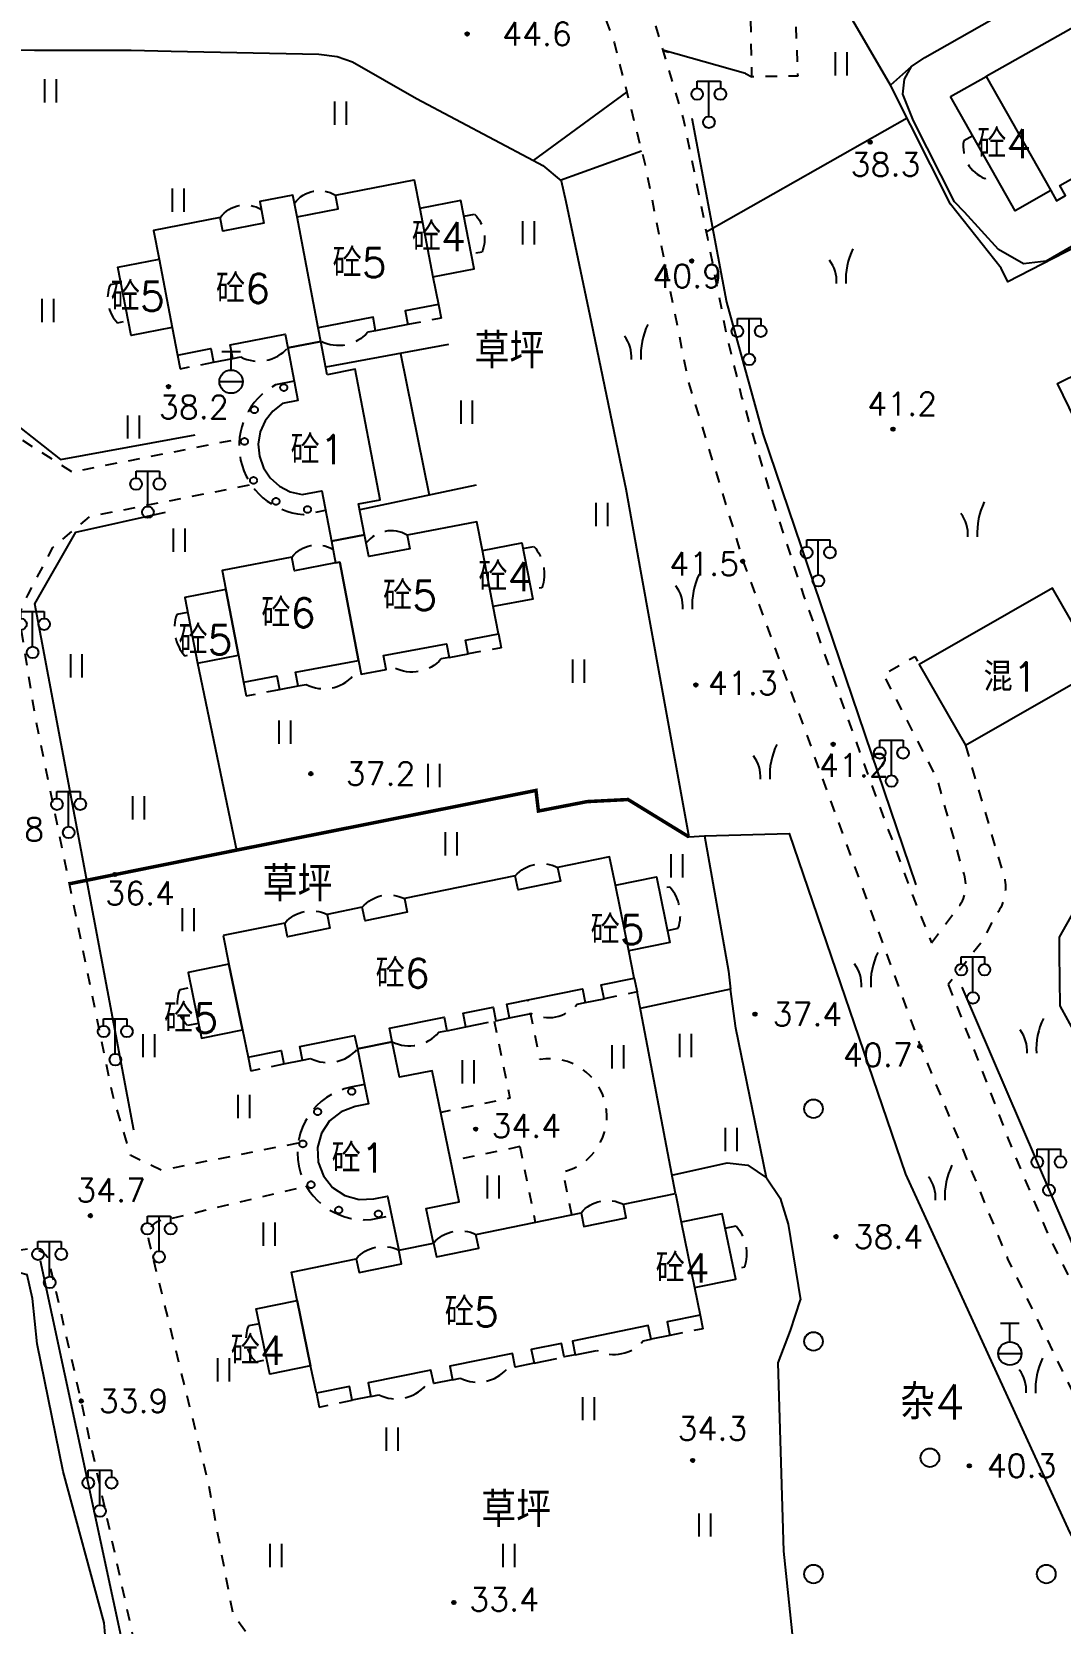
# Model space of a CAD drawing. Extents: x 115374 to 116875, y 149866 to 152432.
# Drawn here: x 115821.6 to 115910, y 150699.2 to 150836 of the extents above; entities that cross this region are included whole.
import ezdxf
from ezdxf.enums import TextEntityAlignment as Align

# ---------------------------------------------------------------- set-up
doc = ezdxf.new("R2010")
doc.units = 0
doc.header["$MEASUREMENT"] = 0
doc.header["$PDMODE"] = 32
doc.header["$PDSIZE"] = 0.3
doc.linetypes.add('X5', pattern=[3, 2, -1])
doc.linetypes.add('X6', pattern=[2, 1, -1])
doc.layers.get('0').update_dxf_attribs({"linetype": 'CONTINUOUS'})
for name, color, linetype in [('DLDW', 14, 'CONTINUOUS'), ('DLSS', 5, 'CONTINUOUS'), ('DMTZ', 5, 'CONTINUOUS'), ('GCD', 1, 'CONTINUOUS'), ('GXYZ', 2, 'CONTINUOUS'), ('JMD', 6, 'CONTINUOUS'), ('YZH', 2, 'CONTINUOUS'), ('ZBTZ', 5, 'CONTINUOUS')]:
    doc.layers.add(name, color=color, linetype=linetype)
doc.styles.add('HZ', font='rs.shx', dxfattribs={"bigfont": 'hztxt.shx'})
doc.linetypes.add('X17', pattern='A,9.4,[169,symbolx.shx,S=1,R=0,X=0,Y=0.15],0.6', length=10)
doc.linetypes.add('X19', pattern='A,4.5,[145,symbolx.shx,S=1,R=0,X=0,Y=1],4.5,-0.5,[146,symbolx.shx,S=1,R=0,X=0,Y=0],-0.5', length=10)
doc.linetypes.add('X20', pattern='A,4.5,[145,symbolx.shx,S=1,R=0,X=0,Y=0],4.5,-0.5,[146,symbolx.shx,S=1,R=0,X=0,Y=0],-0.5', length=10)
doc.linetypes.add('X35', pattern='A,2,[4,symbolt.shx,S=1,R=0,X=0,Y=0],2,[28,symbolt.shx,S=1,R=0,X=0,Y=0],1e-11', length=4)
doc.linetypes.add('X36', pattern='A,2,[4,symbolt.shx,S=1,R=180,X=0,Y=0],2,[28,symbolt.shx,S=1,R=180,X=0,Y=0],1e-11', length=4)
doc.linetypes.add('X4', pattern='A,0,-1e-09,[149,symbolx.shx,S=0.15,R=0,X=0,Y=0],-1.6', length=1.6)
doc.linetypes.add('X49', pattern='A,0,[5,symbolt.shx,S=1,R=0,X=0,Y=0],-10', length=10)

# ---------------------------------------------------------------- blocks, each defined once
blk = doc.blocks.new('GC121')
for p, q in [((-0.5, -0.64), (-0.5, 1.36)), ((-0.5, -0.64), (-0.5, 0.86)), ((0.5, -0.64), (0.5, 1.36))]:
    blk.add_line(p, q)
blk = doc.blocks.new('GC122')
blk.add_circle((0, 0), 0.8)
blk = doc.blocks.new('GC097')
for p, q in [((-1, 2.92), (-1, 3.52)), ((-1, 3.52), (1, 3.52)), ((0, 0.52), (0, 3.52)), ((1, 3.52), (1, 2.92))]:
    blk.add_line(p, q)
for centre in [(-1, 2.42), (1, 2.42), (0.01, 0)]:
    blk.add_circle(centre, 0.5)
blk = doc.blocks.new('GC133')
for p, q in [((-0.81, 2.59), (0.79, 2.59)), ((-0.01, 0.99), (-0.01, 2.59)), ((-1.01, -0.01), (0.99, -0.01))]:
    blk.add_line(p, q)
blk.add_circle((-0.01, -0.01), 1)
blk = doc.blocks.new('GC128')
for centre, radius, start, end in [((6.44, -0.72), 6.06, 154.0692, 183.3109), ((-3.34, -0.85), 2.93, 355.8448, 37.5537)]:
    blk.add_arc(centre, radius, start, end)

msp = doc.modelspace()

# ---------------------------------------------------------------- linework, layer by layer
at = {"layer": 'DLSS', "linetype": 'X6', "flags": 128}
for points in [[(115937.2, 150985.84), (115934.81, 150984.92), (115914.26, 150975.47), (115894.49, 150966.2, 0.114862), (115872.48, 150949.66), (115861.33, 150936.42), (115848.72, 150921.44), (115848.72, 150921.44, 0.179841), (115846.85, 150916.01), (115853.44, 150893.4), (115855.93, 150886.89), (115862.17, 150871.51), (115869.62, 150851.88), (115874.17, 150840.15), (115877.65, 150828.46), (115879.69, 150818.33), (115881.3, 150810.11), (115882.63, 150804.64), (115885.28, 150795.73), (115887.98, 150787.5), (115893.69, 150771.58), (115897.37, 150761.67), (115898.94, 150757.73)], [(115900.37, 150754.13), (115902.41, 150749.01), (115905.93, 150739.86), (115908.94, 150732.7), (115912.91, 150724.58), (115916.41, 150716.85), (115920.14, 150710.21), (115924.87, 150700.61), (115933.57, 150683.9), (115937.74, 150673.04), (115940.74, 150664.63), (115944.14, 150653.64), (115947.07, 150645.72), (115947.07, 150645.72), (115948.88, 150645.67, 0.309478), (115949.94, 150646.4), (115955.33, 150659.49), (115959.09, 150668.8), (115963.25, 150678.82), (115967.2, 150689.35), (115971.82, 150700.33, 0.323376), (115970.39, 150706.53), (115944.4, 150724.64)]]:
    msp.add_lwpolyline(points, format="xyb", dxfattribs=at)
msp.add_lwpolyline([(115943.83, 150832.63), (115949.65, 150836.05), (115948.94, 150837.24), (115938.93, 150853.87), (115928.35, 150871.48), (115920, 150885.37), (115913.83, 150895.64), (115910.78, 150895.23), (115899.23, 150885.3), (115891.92, 150873.69), (115886.91, 150845.69), (115887.45, 150832.23), (115883.52, 150832.16), (115883.24, 150846.43), (115887.5, 150873.84), (115895.63, 150886.93), (115902.79, 150894.51), (115911.28, 150901.99), (115911.34, 150902.71), (115907.73, 150923.38)], dxfattribs=at)
for points, elevation in [([(115844.36, 150905.89), (115846.66, 150903.19), (115850.21, 150892.67), (115852.84, 150884.98), (115863.17, 150858.44), (115868.85, 150842.8), (115871.68, 150835.12), (115874.31, 150824.7), (115878.06, 150805.92), (115882.82, 150790.34), (115898.06, 150748.64), (115905.49, 150730.55), (115916.3, 150708.39), (115920.88, 150699.66), (115928.88, 150683.47), (115927.87, 150678.84), (115926.57, 150677.69), (115906.46, 150670.54)], 38.06), ([(115807, 150847.24), (115808.33, 150839.29), (115809.37, 150834.51), (115813.02, 150815.76), (115815.55, 150804.42), (115819.86, 150801.54), (115825.11, 150798.21), (115839.48, 150801.05)], 38.06), ([(115844.53, 150740.51), (115832.81, 150738.17), (115830.14, 150739.43), (115828.6, 150744.66), (115825.59, 150759.34), (115821.94, 150777.15), (115820.54, 150785.91), (115821.3, 150787.61), (115823.46, 150791.71), (115826.64, 150794.38), (115840.49, 150797.11)], 34.33), ([(115861.37, 150750.99), (115862.72, 150744.36), (115856.78, 150743.15)], 34.55), ([(115863.57, 150740.2), (115857.63, 150738.98)], 34.33), ([(115863.57, 150740.2), (115864.9, 150733.7)], 34.33)]:
    msp.add_lwpolyline(points, dxfattribs=dict(at, elevation=elevation))
for points, elevation in [([(115898.94, 150757.73), (115901, 150760.46, 0.27867), (115901.74, 150763.61), (115899.44, 150771.83), (115894.82, 150780.8), (115897.5, 150782.33), (115897.89, 150781.65)], 40.95), ([(115901.86, 150774.7), (115905.26, 150763.12, -0.199117), (115904.47, 150760.07), (115903.21, 150757.73), (115900.37, 150754.13)], 40.49), ([(115868.03, 150734.34), (115867.28, 150738.03, 0.964609), (115865.31, 150747.69), (115864.26, 150752.81)], 35.06), ([(115861.94, 150673.03), (115847.63, 150670, -0.426453), (115845.31, 150671.58), (115843.05, 150682.12, 0.144577), (115843.86, 150690.13, 0.102542), (115838.94, 150699.96), (115836.8, 150711.37), (115831.7, 150732.17, -0.495034), (115833.12, 150733.93), (115845.24, 150736.8)], 32.51), ([(115821.34, 150663.91), (115836.32, 150667.44, 0.357763), (115837.16, 150668.54), (115834.83, 150678.94, -0.090877), (115829.58, 150686.95, -0.248736), (115829.81, 150692.66, 0.104751), (115830.32, 150698.23), (115825.89, 150718.34), (115823.09, 150730.56, 0.288889), (115821.35, 150731.4), (115817.04, 150730.77)], 33.56)]:
    msp.add_lwpolyline(points, format="xyb", dxfattribs=dict(at, elevation=elevation))
at = {"layer": 'DMTZ', "linetype": 'X36', "flags": 128}
for points, elevation in [([(115930.19, 150794.95), (115927.67, 150793.31), (115923.49, 150791.02), (115919.97, 150790.61), (115918.29, 150791.52), (115914.14, 150797.64), (115912.39, 150801.88), (115911.94, 150804.05), (115912.21, 150805.31), (115912.99, 150806.46), (115919.99, 150810.56), (115920.72, 150811.87), (115919.82, 150814.54), (115919.45, 150815.2), (115916.04, 150821.22), (115912.61, 150818.51), (115908.8, 150816.31), (115906.84, 150816.08), (115904.7, 150817.32), (115901.78, 150820.53), (115900.93, 150821.43), (115897.41, 150828.39), (115896.49, 150830.67), (115896.62, 150831.97), (115897.24, 150833.04), (115898.38, 150833.83), (115909.03, 150839.9)], 32.78), ([(115853.32, 150808.39), (115855.79, 150796.21)], 39.39), ([(115859.81, 150797.06), (115849.82, 150794.95)], 40.68), ([(115872.87, 150770.04), (115878.1, 150766.83), (115879.44, 150766.93), (115881.5, 150755.3), (115881.68, 150753.74), (115873.92, 150752.09)], 37.54), ([(115876.64, 150737.75), (115881.39, 150738.82), (115883.16, 150738.62), (115884.78, 150737.53), (115885.93, 150735.76), (115886.63, 150733.54), (115887.68, 150727.04)], 36.65)]:
    msp.add_lwpolyline(points, dxfattribs=dict(at, elevation=elevation))
at = {"layer": 'DMTZ', "linetype": 'X35', "elevation": 40.68, "flags": 128}
msp.add_lwpolyline([(115857.45, 150809.15), (115846.9, 150807.21)], dxfattribs=at)
at = {"layer": 'DMTZ', "linetype": 'X36', "flags": 128}
msp.add_lwpolyline([(115828.87, 150666.14), (115829.47, 150668.26), (115834.16, 150669.52), (115834.72, 150670.5), (115833.7, 150674.53), (115832.78, 150678.38), (115829.59, 150682.1), (115827.95, 150684.62), (115827.25, 150688.16), (115827.33, 150691.64), (115828.14, 150695.84), (115827.87, 150699.28), (115824.33, 150712.27), (115822.1, 150723.24), (115821.7, 150727.15), (115821.23, 150729.18), (115819.93, 150729.53), (115818.69, 150729.45), (115815.75, 150728.67), (115814.68, 150729.03), (115814.27, 150730.35)], dxfattribs=at)
at = {"layer": 'GCD'}
for p in [(115859.05, 150835.85, 44.62), (115833.39, 150805.53, 38.17), (115845.61, 150772.26, 37.18), (115859.78, 150741.71, 34.41), (115826.67, 150734.27, 34.66), (115878.43, 150713.23, 34.33), (115857.9, 150701.02, 33.36)]:
    msp.add_point(p, dxfattribs=at)
at = {"layer": 'GCD', "linetype": 'Continuous'}
for p in [(115893.67, 150826.55, 38.3), (115878.34, 150816.33, 40.9), (115895.64, 150801.88, 41.2), (115882.72, 150790.51, 41.54), (115878.7, 150779.89, 41.3), (115890.5, 150774.79, 41.16), (115828.77, 150763.6, 36.4), (115883.78, 150751.59, 37.4), (115897.94, 150748.82, 40.7), (115890.74, 150732.46, 38.4), (115825.89, 150718.34, 33.87), (115902.19, 150712.77, 40.3)]:
    msp.add_point(p, dxfattribs=at)
at = {"layer": 'JMD', "linetype": 'Continuous', "flags": 128}
msp.add_lwpolyline([(115917.52, 150840.03), (115903.64, 150832.18), (115909.19, 150822.38), (115909.68, 150821.51), (115910.47, 150821.95), (115909.97, 150822.82), (115914.5, 150825.38)], dxfattribs=at)
for points in [[(115900.58, 150830.47), (115903.64, 150832.18), (115909.19, 150822.38), (115906.14, 150820.65)], [(115846.25, 150810.6), (115844.43, 150820.13), (115847.97, 150820.81), (115847.74, 150821.99), (115854.49, 150823.3), (115854.97, 150820.85), (115856.11, 150814.96), (115856.57, 150812.6), (115853.72, 150812.05), (115853.95, 150810.87), (115851.18, 150810.33), (115850.96, 150811.51)], [(115846.47, 150809.42), (115846.25, 150810.6), (115844.43, 150820.13), (115844.07, 150821.99), (115841.23, 150821.44), (115841.59, 150819.57), (115838.06, 150818.89), (115837.83, 150820.07), (115832.09, 150818.95), (115832.57, 150816.5), (115833.71, 150810.61), (115834.17, 150808.25), (115837.02, 150808.8), (115837.25, 150807.63), (115838.91, 150807.95), (115838.68, 150809.13), (115843.4, 150810.04), (115843.63, 150808.87), (115846.47, 150809.42)], [(115856.11, 150814.96), (115859.64, 150815.65), (115858.5, 150821.54), (115854.97, 150820.85)], [(115833.71, 150810.61), (115830.18, 150809.92), (115829.04, 150815.81), (115832.57, 150816.5)], [(115847.03, 150806.56), (115846.47, 150809.42), (115843.63, 150808.87), (115844.51, 150804.34), (115843.17, 150804.08), (115842.34, 150803.43), (115841.69, 150802.6), (115841.27, 150801.64), (115841.1, 150800.6), (115841.19, 150799.55), (115841.54, 150798.56), (115842.13, 150797.68), (115842.91, 150796.98), (115843.85, 150796.5), (115844.87, 150796.26), (115846.56, 150796.58), (115847.38, 150792.24), (115850.23, 150792.79), (115849.72, 150795.45), (115851.57, 150795.8), (115849.43, 150807.02), (115847.03, 150806.56)], [(115848.1, 150790.45), (115849.71, 150782), (115849.94, 150780.82), (115852.09, 150781.23), (115851.87, 150782.41), (115857.28, 150783.43), (115857.5, 150782.25), (115859.12, 150782.56), (115858.9, 150783.73), (115861.75, 150784.27), (115861.29, 150786.62), (115860.36, 150791.46), (115859.89, 150793.91), (115853.9, 150792.77), (115854.12, 150791.59), (115850.59, 150790.92), (115850.23, 150792.79), (115847.38, 150792.24), (115847.74, 150790.38)], [(115860.36, 150791.46), (115863.74, 150792.1), (115864.69, 150787.26), (115861.29, 150786.62)], [(115847.74, 150790.38), (115844.21, 150789.7), (115843.98, 150790.88), (115837.99, 150789.74), (115838.31, 150788.09), (115839.39, 150782.44), (115839.84, 150780.14), (115842.69, 150780.68), (115842.91, 150779.5), (115844.53, 150779.8), (115844.31, 150780.98), (115849.71, 150782), (115848.1, 150790.45)], [(115838.31, 150788.09), (115834.79, 150787.42), (115835.87, 150781.77), (115839.39, 150782.44)], [(115901.86, 150774.7), (115913.31, 150781.26), (115909.34, 150788.2), (115897.89, 150781.65)], [(115838.08, 150758.34), (115838.58, 150755.89), (115839.74, 150750.25), (115840.22, 150747.9), (115843.06, 150748.48), (115843.3, 150747.31), (115844.91, 150747.64), (115844.68, 150748.81), (115849.38, 150749.77), (115849.62, 150748.6), (115852.61, 150749.21), (115852.37, 150750.38), (115857.07, 150751.34), (115857.31, 150750.17), (115858.93, 150750.5), (115858.69, 150751.67), (115861.28, 150752.2), (115861.52, 150751.03), (115862.69, 150751.26), (115862.45, 150752.44), (115868.96, 150753.77), (115869.2, 150752.59), (115870.81, 150752.92), (115870.57, 150754.1), (115873.41, 150754.68), (115872.93, 150757.03), (115871.78, 150762.67), (115871.28, 150765.12), (115866.82, 150764.21), (115867.06, 150763.03), (115863.42, 150762.29), (115863.18, 150763.47), (115853.66, 150761.52), (115853.89, 150760.35), (115850.27, 150759.61), (115850.03, 150760.78), (115847.02, 150760.16), (115847.26, 150758.99), (115843.62, 150758.25), (115843.38, 150759.42)], [(115871.78, 150762.67), (115875.31, 150763.39), (115876.46, 150757.75), (115872.93, 150757.03)], [(115838.58, 150755.89), (115835.06, 150755.17), (115836.21, 150749.53), (115839.74, 150750.25)], [(115852.61, 150749.21), (115849.62, 150748.6), (115850.24, 150745.55), (115850.58, 150743.88), (115849.41, 150743.64), (115848.22, 150743.2), (115847.23, 150742.41), (115846.53, 150741.35), (115846.19, 150740.13), (115846.25, 150738.86), (115846.69, 150737.68), (115847.48, 150736.69), (115848.54, 150735.99), (115849.76, 150735.65), (115851.03, 150735.71), (115852.2, 150735.95), (115853.17, 150731.3), (115856.16, 150731.91), (115855.53, 150734.89), (115858.35, 150735.47), (115856.05, 150746.73), (115853.23, 150746.16), (115852.61, 150749.21)], [(115876.94, 150736.16), (115877.44, 150733.71), (115878.59, 150728.08), (115879.07, 150725.73), (115876.23, 150725.15), (115876.47, 150723.97), (115874.85, 150723.64), (115874.61, 150724.82), (115868.1, 150723.49), (115868.34, 150722.31), (115867.39, 150722.12), (115867.15, 150723.29), (115864.56, 150722.76), (115864.8, 150721.59), (115863.18, 150721.26), (115862.94, 150722.43), (115857.55, 150721.33), (115857.79, 150720.16), (115856.17, 150719.83), (115855.93, 150721), (115850.54, 150719.9), (115850.78, 150718.73), (115849.17, 150718.4), (115848.93, 150719.57), (115846.09, 150719), (115845.6, 150721.35), (115844.44, 150726.97), (115843.94, 150729.41), (115849.52, 150730.56), (115849.76, 150729.38), (115853.41, 150730.13), (115853.17, 150731.3), (115856.16, 150731.91), (115856.4, 150730.74), (115860.04, 150731.48), (115859.8, 150732.65), (115868.83, 150734.51), (115869.07, 150733.33), (115872.72, 150734.07), (115872.48, 150735.25)], [(115878.59, 150728.08), (115882.12, 150728.8), (115880.97, 150734.43), (115877.44, 150733.71)], [(115844.44, 150726.97), (115845.6, 150721.35), (115842.08, 150720.63), (115840.93, 150726.25)]]:
    msp.add_lwpolyline(points, close=True, dxfattribs=at)
at = {"layer": 'YZH', "linetype": 'X20', "flags": 128}
for points in [[(115953.67, 150779.86), (115935.91, 150771.59), (115934.34, 150773.78), (115920.76, 150790.06), (115919.97, 150790.25), (115918.24, 150791.36), (115913, 150799.15), (115911.25, 150802.73), (115909.77, 150805.79), (115919.87, 150810.78), (115920.15, 150812.36), (115916.41, 150819.9), (115915.36, 150819.6), (115905.51, 150814.53), (115904.93, 150815.72), (115900.59, 150821.22), (115895.42, 150831.44), (115889.47, 150841.71), (115888.29, 150844.85), (115887.97, 150848.02), (115889.48, 150858.98), (115890.13, 150863.71), (115890.98, 150869.86), (115891.19, 150874.07), (115889.45, 150876.99), (115886.89, 150883.04), (115882.87, 150889.28), (115878.32, 150898.96), (115870.08, 150911.39), (115869.83, 150911.67)], [(115809.37, 150834.51), (115821.87, 150834.45), (115830.18, 150834.45), (115833.62, 150834.36), (115846.31, 150834.11), (115847.87, 150833.9), (115849.2, 150833.45), (115854.7, 150830.31), (115864.75, 150824.96), (115865.55, 150824.54), (115867.13, 150823.21), (115867.53, 150821.46), (115869.69, 150811.09), (115872.3, 150798.53), (115872.67, 150796.74), (115873.95, 150789.71), (115875.67, 150780.2), (115878.1, 150766.83)]]:
    msp.add_lwpolyline(points, dxfattribs=at)
at = {"layer": 'YZH', "linetype": 'X19', "flags": 128}
for points, elevation in [([(115882.96, 150832.46), (115875.86, 150834.46)], 39.38), ([(115835.87, 150781.77), (115839.23, 150765.69)], 42.95), ([(115876.94, 150736.16), (115873.65, 150753.5)], 34.28)]:
    msp.add_lwpolyline(points, dxfattribs=dict(at, elevation=elevation))
at = {"layer": 'YZH', "linetype": 'X20', "flags": 128}
for points, elevation in [([(115864.75, 150824.96), (115872.77, 150830.83)], 41.69), ([(115959.87, 150671.7), (115958.12, 150673.06), (115953.93, 150679), (115948.8, 150685.82), (115943.06, 150693.39), (115937.65, 150701.01), (115932.14, 150708.14), (115926.51, 150715.32), (115920.76, 150722.95), (115915.99, 150741.12), (115911.97, 150748.69), (115910.01, 150752.3), (115909.93, 150756.78), (115909.95, 150758.2), (115911.83, 150761.56), (115915.78, 150763.6), (115924.11, 150768.56), (115929.1, 150771.11), (115934.34, 150773.78)], 29.03)]:
    msp.add_lwpolyline(points, dxfattribs=dict(at, elevation=elevation))
at = {"layer": 'YZH', "linetype": 'X5', "flags": 128}
for points in [[(115902.5, 150827.09), (115901.71, 150826.65, 0.35183), (115903.55, 150823.41), (115904.33, 150823.85)], [(115844.18, 150806), (115842.59, 150805.69, 0.753203), (115844.97, 150794.55), (115846.88, 150794.91)]]:
    msp.add_lwpolyline(points, format="xyb", dxfattribs=at)
for points, elevation in [([(115844.21, 150821.3, -0.388975), (115847.74, 150821.99)], 50.99), ([(115837.83, 150820.07, -0.388975), (115841.36, 150820.75)], 50.99), ([(115858.76, 150820.18), (115859.69, 150820.36, -0.29137), (115860.33, 150817.1), (115859.4, 150816.92)], 50.99), ([(115829.3, 150814.46), (115828.37, 150814.28, 0.291128), (115829, 150811.01), (115829.93, 150811.2)], 38.41), ([(115851.18, 150810.33), (115850.5, 150810.2, -0.343003), (115846.47, 150809.42)], 38.41), ([(115838.91, 150807.95), (115839.6, 150808.08, 0.342824), (115843.63, 150808.87)], 38.41), ([(115853.9, 150792.77, 0.370269), (115850.36, 150792.1)], -59.13), ([(115843.98, 150790.88, -0.374237), (115847.51, 150791.55)], -59.13), ([(115863.84, 150791.62), (115864.79, 150791.8, -0.263734), (115865.47, 150788.24), (115864.53, 150788.06)], -47.56), ([(115835.03, 150786.13), (115834.09, 150785.95, 0.263734), (115834.78, 150782.39), (115835.71, 150782.57)], -47.56), ([(115857.5, 150782.25), (115856.81, 150782.12, -0.343003), (115852.78, 150781.36), (115852.09, 150781.23)], -59.13), ([(115844.53, 150779.8), (115845.22, 150779.93, 0.342824), (115849.25, 150780.69), (115849.94, 150780.82)], -59.13), ([(115863.18, 150763.47, -0.345352), (115866.82, 150764.21)], 51.6), ([(115850.03, 150760.78, -0.346719), (115853.66, 150761.52)], 63.17), ([(115876.25, 150758.78), (115877.18, 150758.97, 0.269101), (115876.46, 150762.52), (115875.53, 150762.33)], 51.62), ([(115843.38, 150759.42, -0.345352), (115847.02, 150760.16)], 63.17), ([(115835.95, 150750.8), (115835.02, 150750.61, -0.311424), (115834.39, 150753.71), (115835.32, 150753.9)], 51.62), ([(115862.69, 150751.26), (115864.55, 150751.64, 0.3462), (115868.51, 150752.45), (115869.2, 150752.59)], 34.48), ([(115858.93, 150750.5), (115861.52, 150751.03, 0.490067)], 46.05), ([(115852.61, 150749.21, 0.342824), (115856.62, 150750.03), (115857.31, 150750.17)], 46.05), ([(115844.91, 150747.64), (115845.6, 150747.78, 0.342824), (115849.62, 150748.6)], 46.05), ([(115850.24, 150745.55), (115849.06, 150745.31, 1), (115851.37, 150734.04), (115852.55, 150734.28)], 63.17), ([(115868.83, 150734.51, -0.345352), (115872.48, 150735.25)], 34.28), ([(115856.16, 150731.91, -0.345352), (115859.8, 150732.65)], 63.17), ([(115881.22, 150733.2), (115882.15, 150733.39, -0.263734), (115882.88, 150729.83), (115881.95, 150729.64)], 22.71), ([(115849.52, 150730.56, -0.345352), (115853.17, 150731.3)], 63.17), ([(115841.19, 150724.98), (115840.26, 150724.79, 0.310641), (115840.89, 150721.71), (115841.82, 150721.9)], 22.6), ([(115868.34, 150722.31), (115870.2, 150722.69, 0.3462), (115874.17, 150723.5), (115874.85, 150723.64)], 34.28), ([(115864.8, 150721.59), (115867.39, 150722.12, 0.490067)], 45.85), ([(115857.79, 150720.16), (115858.48, 150720.3, 0.342824), (115862.49, 150721.12), (115863.18, 150721.26)], 45.85), ([(115850.78, 150718.73), (115851.47, 150718.87, 0.342824), (115855.49, 150719.69), (115856.17, 150719.83)], 45.85)]:
    msp.add_lwpolyline(points, format="xyb", dxfattribs=dict(at, elevation=elevation))
for points, elevation in [([(115856.57, 150812.6), (115856.8, 150811.43), (115853.95, 150810.87)], 62.56), ([(115834.17, 150808.25), (115834.4, 150807.07), (115837.25, 150807.63)], 50.99), ([(115861.75, 150784.27), (115861.97, 150783.09), (115859.12, 150782.56)], -59.13), ([(115839.84, 150780.14), (115840.06, 150778.96), (115842.91, 150779.5)], -59.13), ([(115873.41, 150754.68), (115873.65, 150753.5), (115870.81, 150752.92)], 34.48), ([(115840.22, 150747.9), (115840.46, 150746.73), (115843.3, 150747.31)], 34.48), ([(115879.07, 150725.73), (115879.31, 150724.55), (115876.47, 150723.97)], 34.28), ([(115846.09, 150719), (115846.33, 150717.82), (115849.17, 150718.4)], 34.28)]:
    msp.add_lwpolyline(points, dxfattribs=dict(at, elevation=elevation))
at = {"layer": 'YZH', "linetype": 'X17', "const_width": 0.3, "elevation": 36.4, "flags": 128}
msp.add_lwpolyline([(115824.88, 150762.8), (115839.23, 150765.69), (115864.96, 150770.82), (115865.17, 150769.05), (115869.35, 150769.86), (115872.87, 150770.04), (115878.1, 150766.83)], dxfattribs=at)
at = {"layer": 'YZH', "linetype": 'X5'}
for centre in [(115843.29, 150805.45), (115840.76, 150803.54), (115839.91, 150800.82), (115840.69, 150797.47), (115842.62, 150795.67), (115845.33, 150794.97), (115849.13, 150744.94), (115846.2, 150743.2), (115844.93, 150740.44), (115845.63, 150736.93), (115848.01, 150734.75), (115851.42, 150734.42)]:
    msp.add_circle(centre, 0.3, dxfattribs=at)
at = {"layer": 'ZBTZ', "linetype": 'X4', "flags": 128}
for points, elevation in [([(115876.37, 150834.25), (115875.88, 150834.39)], 39.38), ([(115897.24, 150833.04), (115895.42, 150831.44)], 32.78), ([(115882.96, 150832.46), (115883.52, 150832.16)], 39.38), ([(115879.44, 150766.93), (115886.71, 150767.13), (115896.72, 150737.85), (115910.81, 150707.07), (115926.69, 150677.79)], 37.54), ([(115828.77, 150763.6), (115824.88, 150762.8)], 36.4), ([(115884.78, 150737.53), (115882.13, 150750.39), (115881.68, 150753.74)], 37.62), ([(115901.54, 150669.03), (115896.83, 150673.59), (115892.2, 150681.31), (115887.26, 150695.83), (115886.25, 150705.43), (115885.78, 150721.62), (115886.84, 150724.39), (115887.68, 150727.04)], 37.62)]:
    msp.add_lwpolyline(points, dxfattribs=dict(at, elevation=elevation))
at = {"layer": 'ZBTZ', "linetype": 'X49', "flags": 128}
for points in [[(115810.13, 150833.26), (115818.25, 150803.86), (115824.11, 150799.27), (115835.68, 150801.4)], [(115878.34, 150828.62), (115881.33, 150812.78), (115884.46, 150801.47), (115897.59, 150762.71)], [(115830.4, 150741.61), (115821.9, 150786.87), (115825.43, 150793.01), (115833.14, 150794.75)], [(115901.54, 150753.9), (115913.07, 150727.13), (115928.87, 150696.3), (115938.54, 150676.22), (115943.77, 150660.46), (115946.97, 150649.04), (115948.99, 150646.91), (115958.73, 150670.68)], [(115835.92, 150670.59), (115834.94, 150675.92), (115833.46, 150680.26), (115830.23, 150683.43), (115828.95, 150686.66), (115828.75, 150689.91), (115829.66, 150696.48), (115822.38, 150730.38)]]:
    msp.add_lwpolyline(points, dxfattribs=at)
at = {"layer": 'ZBTZ', "linetype": 'X4', "flags": 128}
for points in [[(115896.85, 150828.62), (115879.59, 150818.82)], [(115867.05, 150823.27), (115874.03, 150825.81)]]:
    msp.add_lwpolyline(points, dxfattribs=at)

# ---------------------------------------------------------------- block references
at = {"layer": 'DLDW', "linetype": 'Continuous'}
for p in [(115879.81, 150828.26, 40.59), (115883.27, 150807.87, 41.26), (115831.6, 150794.74, 37.89), (115889.22, 150788.85, 41.53), (115821.7, 150782.69, 37.49), (115895.5, 150771.63, 41.03), (115824.8, 150767.21, 36.39), (115902.5, 150752.99, 40.71), (115828.81, 150747.68, 35.03), (115909.03, 150736.46, 40.72), (115832.57, 150730.72, 34.19), (115823.17, 150728.53, 34.2), (115827.49, 150708.88, 33.55)]:
    msp.add_blockref('GC097', p, dxfattribs=at)
at = {"layer": 'GXYZ', "linetype": 'Continuous'}
for p in [(115838.77, 150805.97, 37.97), (115905.69, 150722.43, 40.74)]:
    msp.add_blockref('GC133', p, dxfattribs=at)
at = {"layer": 'ZBTZ', "linetype": 'Continuous'}
for name, p in [('GC121', (115891.21, 150832.92)), ('GC121', (115823.26, 150830.59)), ('GC121', (115848.18, 150828.67)), ('GC121', (115834.22, 150821.21)), ('GC121', (115864.34, 150818.4)), ('GC128', (115891.2, 150815.46)), ('GC121', (115823.02, 150811.71)), ('GC128', (115873.58, 150808.94)), ('GC121', (115859.02, 150802.98)), ('GC121', (115830.39, 150801.7)), ('GC121', (115870.64, 150794.19)), ('GC128', (115902.49, 150793.69)), ('GC121', (115834.32, 150791.98)), ('GC128', (115877.99, 150787.47)), ('GC121', (115825.48, 150781.17)), ('GC121', (115868.64, 150780.71)), ('GC121', (115843.4, 150775.47)), ('GC128', (115884.66, 150772.85)), ('GC121', (115856.19, 150771.75)), ('GC121', (115830.83, 150768.96)), ('GC121', (115857.7, 150765.87)), ('GC121', (115877.07, 150763.98)), ('GC121', (115835.1, 150759.35)), ('GC128', (115893.34, 150754.97)), ('GC128', (115907.57, 150749.3)), ('GC121', (115831.72, 150748.52)), ('GC121', (115877.82, 150748.54)), ('GC121', (115872.01, 150747.57)), ('GC121', (115859.14, 150746.28)), ('GC121', (115839.88, 150743.3)), ('GC122', (115888.81, 150743.46)), ('GC121', (115881.75, 150740.45)), ('GC128', (115899.71, 150736.67)), ('GC121', (115861.29, 150736.37)), ('GC121', (115842.05, 150732.32)), ('GC122', (115888.81, 150723.46)), ('GC121', (115838.12, 150720.66)), ('GC128', (115907.5, 150720.09)), ('GC121', (115869.48, 150717.32)), ('GC121', (115852.63, 150714.7)), ('GC122', (115898.81, 150713.46)), ('GC121', (115879.48, 150707.32)), ('GC121', (115842.63, 150704.7)), ('GC121', (115862.63, 150704.7)), ('GC122', (115888.81, 150703.46)), ('GC122', (115908.81, 150703.46))]:
    msp.add_blockref(name, p, dxfattribs=at)

# ---------------------------------------------------------------- texts
at = {"layer": 'GCD', "linetype": 'Continuous', "lineweight": -3, "style": 'HZ'}
for s, p in [('44.6', (115862.05, 150834.85, 44.62)), ('38.2', (115832.56, 150802.77, 38.17)), ('37.2', (115848.61, 150771.26, 37.18)), ('34.4', (115861.13, 150740.99, 34.41)), ('34.7', (115825.45, 150735.46, 34.66)), ('34.3', (115877.12, 150714.97, 34.33)), ('33.4', (115859.22, 150700.28, 33.36))]:
    msp.add_text(s, height=2, dxfattribs=at).set_placement(p)
at = {"layer": 'GCD', "linetype": 'Continuous', "style": 'HZ'}
for s, p in [('38.3', (115892, 150823.63, 38.3)), ('40.9', (115874.96, 150814.03, 40.9)), ('41.2', (115893.43, 150803.05, 41.2)), ('41.5', (115876.41, 150789.3, 41.54)), ('41.3', (115879.74, 150779.05, 41.3)), ('41.2', (115889.28, 150771.98, 41.16)), ('36.8', (115816.7, 150766.48, 36.8)), ('36.4', (115827.94, 150760.98, 36.4)), ('37.4', (115885.28, 150750.59, 37.4)), ('40.7', (115891.34, 150747.09, 40.7)), ('38.4', (115892.24, 150731.46, 38.4)), ('33.9', (115827.39, 150717.34, 33.87)), ('40.3', (115903.69, 150711.77, 40.3))]:
    msp.add_text(s, height=2, dxfattribs=at).set_placement(p)
at = {"layer": 'JMD', "linetype": 'Continuous', "style": 'HZ'}
for s, p in [('砼4', (115905.2, 150826.55)), ('砼4', (115856.62, 150818.55)), ('砼5', (115849.81, 150816.31)), ('砼5', (115830.75, 150813.42)), ('砼6', (115839.79, 150814.1)), ('砼1', (115846.2, 150800.25)), ('砼4', (115862.34, 150789.33)), ('砼5', (115854.15, 150787.71)), ('砼6', (115843.69, 150786.22)), ('砼5', (115836.57, 150783.9)), ('混1', (115905.74, 150780.69)), ('砼5', (115871.98, 150758.98)), ('砼6', (115853.51, 150755.23)), ('砼5', (115835.33, 150751.38)), ('砼1', (115849.73, 150739.35)), ('砼4', (115877.57, 150729.9)), ('砼5', (115859.45, 150726.13)), ('砼4', (115841.06, 150722.83))]:
    msp.add_text(s, height=2.5, dxfattribs=at).set_placement(p, align=Align.MIDDLE)
at = {"layer": 'ZBTZ', "linetype": 'Continuous', "style": 'HZ'}
for s, p in [('草坪', (115862.68, 150808.76)), ('草坪', (115844.47, 150762.93)), ('杂4', (115899.03, 150718.41)), ('草坪', (115863.26, 150709.16))]:
    msp.add_text(s, height=3, dxfattribs=at).set_placement(p, align=Align.MIDDLE)

doc.saveas('drawing.dxf')
